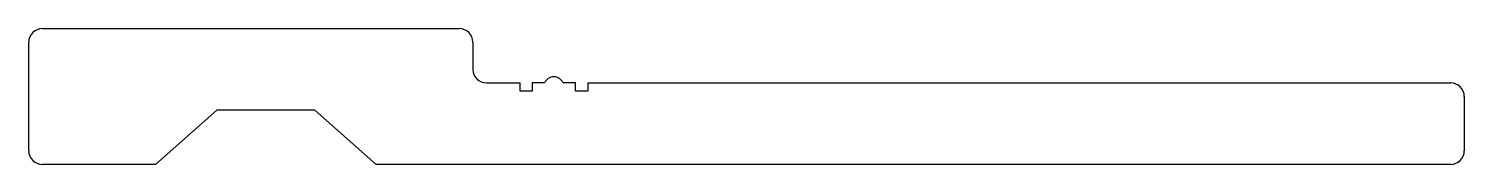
# Model space of a CAD drawing. Extents: x 2783.4 to 2836.1, y 1704.4 to 1709.4.
import ezdxf

# ---------------------------------------------------------------- set-up
doc = ezdxf.new("R2010")
doc.units = 0
doc.layers.add('RI-DIMENSION', color=6, linetype='CONTINUOUS')

msp = doc.modelspace()

# ---------------------------------------------------------------- linework, layer by layer
at = {"layer": 'RI-DIMENSION', "color": 0}
for p, q in [((2783.898, 1709.377), (2799.198, 1709.377)), ((2783.398, 1704.877), (2783.398, 1708.877)), ((2799.698, 1708.877), (2799.698, 1707.877)), ((2800.198, 1707.377), (2801.433, 1707.377)), ((2801.433, 1707.077), (2801.433, 1707.377)), ((2801.883, 1707.077), (2801.433, 1707.077)), ((2802.333, 1707.377), (2801.883, 1707.377)), ((2801.883, 1707.377), (2801.883, 1707.077)), ((2803.47, 1707.377), (2803.02, 1707.377)), ((2803.47, 1707.077), (2803.47, 1707.377)), ((2803.92, 1707.077), (2803.47, 1707.077)), ((2803.92, 1707.377), (2835.598, 1707.377)), ((2803.92, 1707.377), (2803.92, 1707.077)), ((2836.098, 1706.877), (2836.098, 1704.877)), ((2790.298, 1706.377), (2788.048, 1704.377)), ((2793.898, 1706.377), (2790.298, 1706.377)), ((2796.148, 1704.377), (2793.898, 1706.377)), ((2788.048, 1704.377), (2783.898, 1704.377)), ((2835.598, 1704.377), (2796.148, 1704.377))]:
    msp.add_line(p, q, dxfattribs=at)
for centre, radius, start, end in [((2783.898, 1708.877), 0.5, 90, 180), ((2799.198, 1708.877), 0.5, 0, 90), ((2800.198, 1707.877), 0.5, 180, 270), ((2802.676, 1707.227), 0.375, 23.5782, 156.4218), ((2835.598, 1706.877), 0.5, 0, 90), ((2783.898, 1704.877), 0.5, 180, 270), ((2835.598, 1704.877), 0.5, 270, 360)]:
    msp.add_arc(centre, radius, start, end, dxfattribs=at)

doc.saveas('drawing.dxf')
